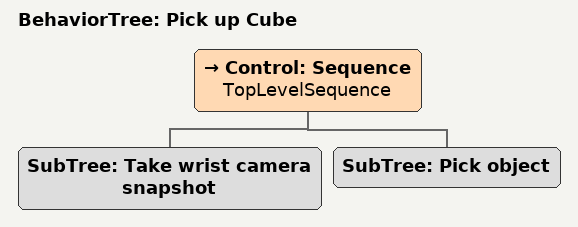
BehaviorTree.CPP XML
<?xml version="1.0" encoding="UTF-8" ?>
<root BTCPP_format="4" main_tree_to_execute="Pick up Cube">
  <BehaviorTree ID="Pick up Cube" _description="">
    <Control ID="Sequence" name="TopLevelSequence">
      <!--Take a snapshot so we have a visualization of the cubes to use in grasp pose correction-->
      <SubTree ID="Take wrist camera snapshot" />
      <SubTree ID="Pick object" />
    </Control>
  </BehaviorTree>
</root>
